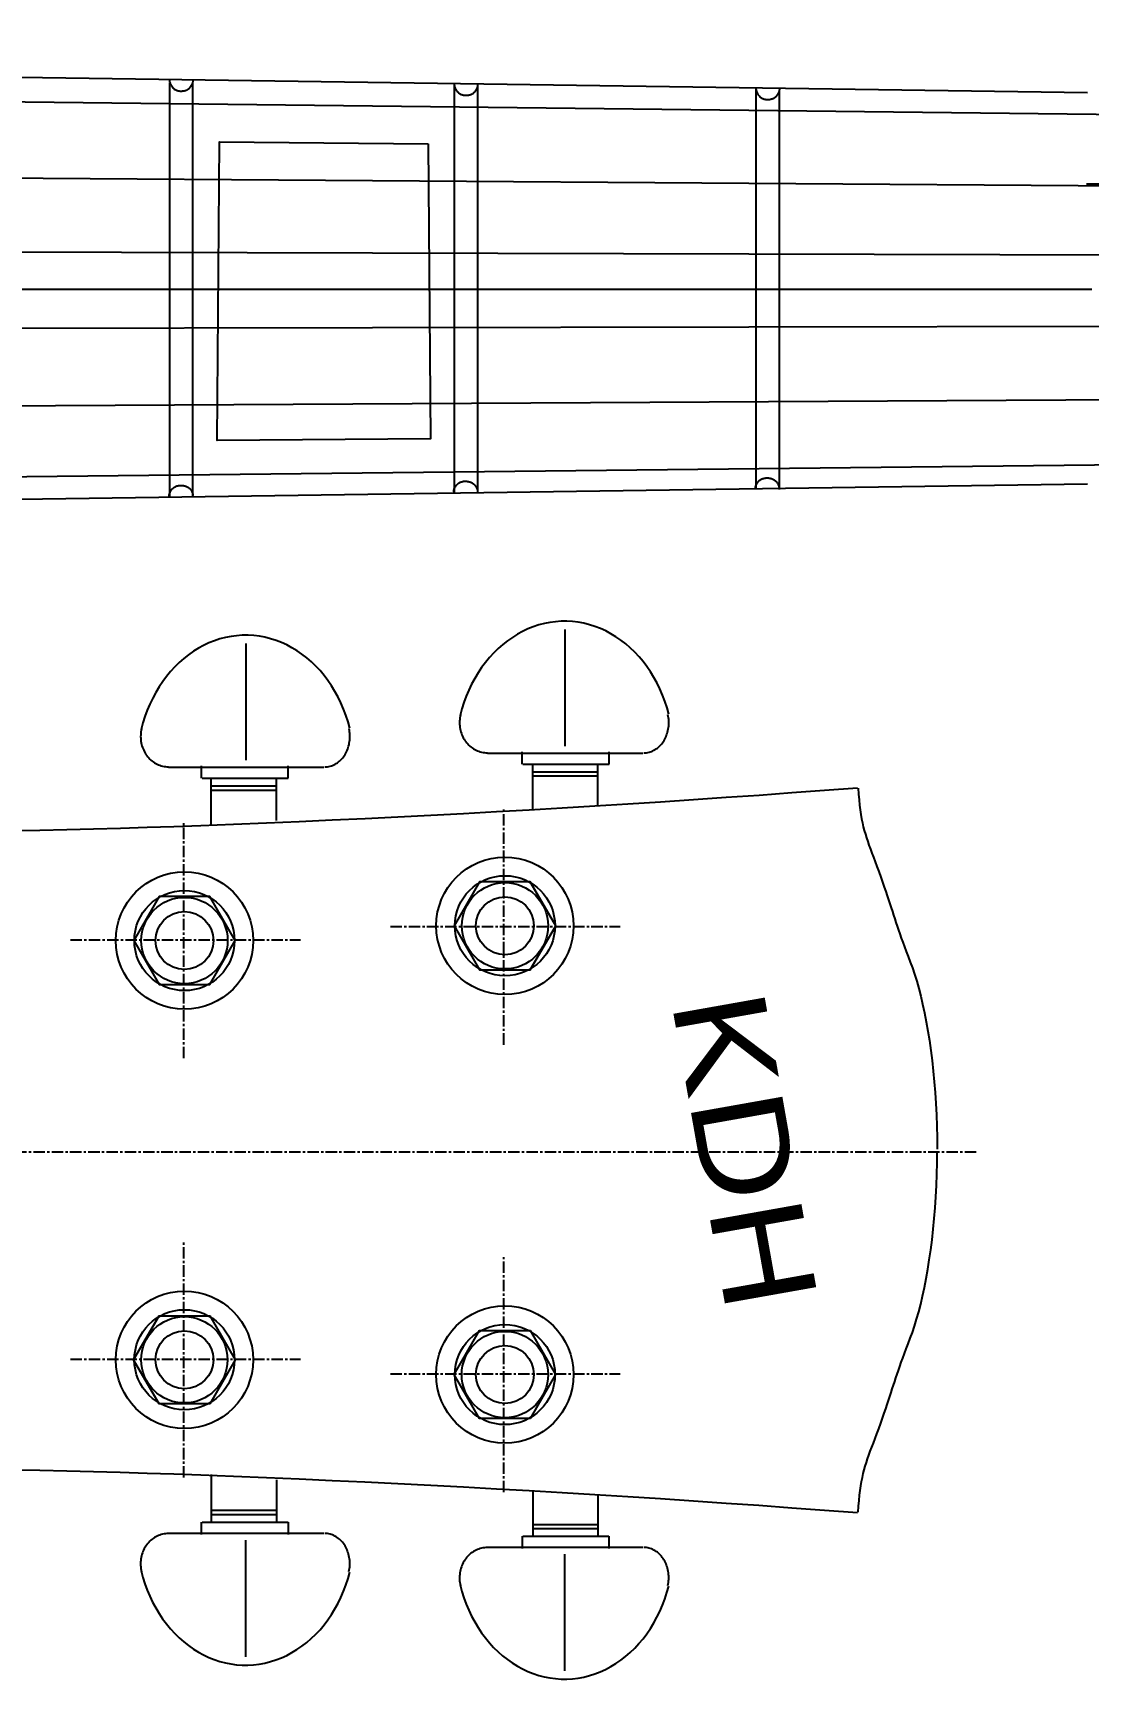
# Model space of a CAD drawing. Extents: x -330 to 789, y -284 to 512.
# Drawn here: x 483.1 to 598.7, y 120.2 to 300.4 of the extents above; entities that cross this region are included whole.
import ezdxf
from ezdxf.enums import TextEntityAlignment as Align

# ---------------------------------------------------------------- set-up
doc = ezdxf.new("R2010")
doc.units = 0
doc.linetypes.add('CENTER', pattern=[2, 1.25, -0.25, 0.25, -0.25])
for name, color, linetype in [('BlockMrk', 7, 'CONTINUOUS'), ('HEADSTOCK', 7, 'CONTINUOUS'), ('NECK', 7, 'CONTINUOUS')]:
    doc.layers.add(name, color=color, linetype=linetype)

# ---------------------------------------------------------------- blocks, each defined once
blk = doc.blocks.new('*E30')
at = {"layer": 'NECK', "color": 7, "linetype": 'CONTINUOUS'}
blk.add_lwpolyline([(828.277054, 283.735444), (828.280137, 283.671756), (828.287118, 283.607734), (828.297866, 283.543595), (828.312251, 283.479559), (828.330141, 283.415844), (828.351405, 283.352668), (828.375912, 283.29025), (828.403532, 283.228809), (828.434132, 283.168561), (828.467583, 283.109727), (828.503753, 283.052525), (828.54251, 282.997172), (828.583725, 282.943887), (828.627265, 282.892889), (828.673, 282.844396), (828.720799, 282.798627), (828.770531, 282.7558), (828.822064, 282.716133), (828.875268, 282.679846), (828.930012, 282.647155), (828.98822, 282.617146), (829.048535, 282.590523), (829.110729, 282.567247), (829.174576, 282.54728), (829.239849, 282.530585), (829.306321, 282.517125), (829.373767, 282.506861), (829.441958, 282.499756), (829.510669, 282.495772), (829.579673, 282.494871), (829.648743, 282.497016), (829.717653, 282.502169), (829.786176, 282.510293), (829.854084, 282.521348), (829.921152, 282.535299), (829.987153, 282.552107), (830.051861, 282.571734), (830.115047, 282.594143), (830.176487, 282.619296), (830.235953, 282.647155), (830.288006, 282.675221), (830.338791, 282.70665), (830.388178, 282.741247), (830.436038, 282.77882), (830.482243, 282.819174), (830.526663, 282.862116), (830.56917, 282.907452), (830.609634, 282.954989), (830.647926, 283.004534), (830.683918, 283.055891), (830.71748, 283.108868), (830.748483, 283.163272), (830.776798, 283.218908), (830.802297, 283.275582), (830.82485, 283.333103), (830.844328, 283.391274), (830.860602, 283.449904), (830.873543, 283.508798), (830.883023, 283.567763), (830.888911, 283.626605)], dxfattribs=at)
blk = doc.blocks.new('*E31')
at = {"layer": 'NECK', "color": 7, "linetype": 'CONTINUOUS'}
blk.add_lwpolyline([(859.472826, 283.273164), (859.475909, 283.20948), (859.48289, 283.145461), (859.493638, 283.081325), (859.508023, 283.017292), (859.525913, 282.953579), (859.547178, 282.890405), (859.571685, 282.827989), (859.599306, 282.766549), (859.629907, 282.706303), (859.663358, 282.64747), (859.699529, 282.590268), (859.738288, 282.534916), (859.779504, 282.481631), (859.823046, 282.430634), (859.868783, 282.382142), (859.916585, 282.336373), (859.966319, 282.293546), (860.017855, 282.253879), (860.071063, 282.217591), (860.12581, 282.184901), (860.184016, 282.154896), (860.244329, 282.128274), (860.306521, 282.105), (860.370366, 282.085035), (860.435637, 282.068341), (860.502108, 282.054881), (860.569552, 282.044617), (860.637741, 282.037512), (860.706451, 282.033527), (860.775453, 282.032626), (860.844522, 282.03477), (860.91343, 282.039922), (860.981952, 282.048044), (861.049859, 282.059098), (861.116927, 282.073048), (861.182927, 282.089855), (861.247634, 282.109481), (861.31082, 282.131889), (861.372259, 282.157042), (861.431725, 282.184901), (861.483778, 282.212967), (861.534562, 282.244395), (861.583949, 282.278992), (861.63181, 282.316564), (861.678015, 282.356917), (861.722435, 282.399857), (861.764942, 282.445192), (861.805406, 282.492728), (861.843698, 282.542271), (861.87969, 282.593627), (861.913252, 282.646604), (861.944255, 282.701006), (861.97257, 282.756642), (861.998069, 282.813317), (862.020622, 282.870837), (862.0401, 282.92901), (862.056374, 282.987641), (862.069315, 283.046537), (862.078795, 283.105505), (862.084683, 283.16435)], dxfattribs=at)
blk = doc.blocks.new('*E32')
at = {"layer": 'NECK', "color": 7, "linetype": 'CONTINUOUS'}
blk.add_lwpolyline([(892.524805, 282.810909), (892.527884, 282.747221), (892.534862, 282.683199), (892.545609, 282.619061), (892.559992, 282.555025), (892.577881, 282.49131), (892.599144, 282.428135), (892.623652, 282.365717), (892.651271, 282.304276), (892.681873, 282.244029), (892.715324, 282.185196), (892.751495, 282.127994), (892.790253, 282.072643), (892.831469, 282.019359), (892.875011, 281.968363), (892.920747, 281.919873), (892.968547, 281.874106), (893.01828, 281.831281), (893.069814, 281.791617), (893.123019, 281.755333), (893.177763, 281.722646), (893.23597, 281.692642), (893.296284, 281.666021), (893.358477, 281.642747), (893.422323, 281.622781), (893.487596, 281.606086), (893.554068, 281.592625), (893.621513, 281.58236), (893.689704, 281.575253), (893.758414, 281.571267), (893.827418, 281.570365), (893.896487, 281.572507), (893.965396, 281.577658), (894.033917, 281.58578), (894.101824, 281.596834), (894.168891, 281.610784), (894.23489, 281.627591), (894.299595, 281.647218), (894.362779, 281.669628), (894.424216, 281.694784), (894.483678, 281.722646), (894.535731, 281.750716), (894.586515, 281.782148), (894.635903, 281.816747), (894.683764, 281.854321), (894.72997, 281.894675), (894.774392, 281.937616), (894.8169, 281.982951), (894.857366, 282.030486), (894.89566, 282.080027), (894.931654, 282.131382), (894.965218, 282.184356), (894.996223, 282.238756), (895.024541, 282.294388), (895.050041, 282.35106), (895.072596, 282.408577), (895.092075, 282.466746), (895.108351, 282.525373), (895.121293, 282.584265), (895.130773, 282.643229), (895.136662, 282.70207)], dxfattribs=at)
blk = doc.blocks.new('*E33')
at = {"layer": 'NECK', "color": 7, "linetype": 'CONTINUOUS'}
blk.add_lwpolyline([(892.454726, 238.917271), (892.457809, 238.979728), (892.46479, 239.042513), (892.475538, 239.105411), (892.489923, 239.16821), (892.507813, 239.230694), (892.529077, 239.29265), (892.553584, 239.353863), (892.581204, 239.414118), (892.611804, 239.473202), (892.645255, 239.5309), (892.681425, 239.586998), (892.720182, 239.641282), (892.761397, 239.693537), (892.804937, 239.743549), (892.850672, 239.791105), (892.898471, 239.835989), (892.948203, 239.877988), (892.999736, 239.916887), (893.05294, 239.952471), (893.107684, 239.984528), (893.165893, 240.013955), (893.226208, 240.040062), (893.288403, 240.062888), (893.35225, 240.082467), (893.417523, 240.098839), (893.483996, 240.112039), (893.551442, 240.122105), (893.619633, 240.129073), (893.688344, 240.132981), (893.757348, 240.133864), (893.826418, 240.131761), (893.895327, 240.126709), (893.963849, 240.118743), (894.031757, 240.107902), (894.098825, 240.094221), (894.164826, 240.077739), (894.229533, 240.058492), (894.29272, 240.036516), (894.354159, 240.011849), (894.413625, 239.984528), (894.465677, 239.957004), (894.516461, 239.926183), (894.565848, 239.892254), (894.613708, 239.855407), (894.659912, 239.815832), (894.704333, 239.773719), (894.746839, 239.729259), (894.787303, 239.68264), (894.825596, 239.634052), (894.861587, 239.583687), (894.89515, 239.531733), (894.926153, 239.47838), (894.954469, 239.423819), (894.979968, 239.368239), (895.002521, 239.31183), (895.021999, 239.254783), (895.038274, 239.197286), (895.051215, 239.13953), (895.060694, 239.081705), (895.066583, 239.024001)], dxfattribs=at)
blk = doc.blocks.new('*E34')
at = {"layer": 'NECK', "color": 7, "linetype": 'CONTINUOUS'}
blk.add_lwpolyline([(859.418369, 238.554508), (859.421448, 238.616965), (859.428426, 238.67975), (859.439173, 238.742648), (859.453556, 238.805447), (859.471445, 238.867931), (859.492708, 238.929887), (859.517216, 238.9911), (859.544835, 239.051355), (859.575437, 239.110439), (859.608888, 239.168137), (859.645059, 239.224235), (859.683817, 239.278519), (859.725033, 239.330774), (859.768575, 239.380786), (859.814311, 239.428342), (859.862111, 239.473226), (859.911844, 239.515225), (859.963378, 239.554124), (860.016583, 239.589708), (860.071327, 239.621765), (860.129534, 239.65119), (860.189847, 239.677297), (860.252039, 239.700122), (860.315885, 239.719703), (860.381158, 239.736075), (860.44763, 239.749276), (860.515074, 239.759343), (860.583266, 239.766313), (860.651976, 239.770222), (860.72098, 239.771107), (860.790049, 239.769005), (860.858958, 239.763954), (860.92748, 239.755989), (860.995387, 239.745148), (861.062454, 239.731468), (861.128453, 239.714985), (861.193159, 239.695736), (861.256343, 239.673759), (861.31778, 239.64909), (861.377242, 239.621765), (861.429295, 239.594236), (861.48008, 239.563411), (861.529468, 239.52948), (861.57733, 239.492632), (861.623536, 239.453057), (861.667958, 239.410944), (861.710466, 239.366485), (861.750932, 239.319868), (861.789226, 239.271282), (861.825219, 239.220919), (861.858783, 239.168968), (861.889788, 239.115617), (861.918105, 239.061058), (861.943606, 239.00548), (861.96616, 238.949073), (861.985639, 238.892026), (862.001914, 238.83453), (862.014856, 238.776773), (862.024336, 238.718946), (862.030225, 238.661239)], dxfattribs=at)
blk = doc.blocks.new('*E35')
at = {"layer": 'NECK', "color": 7, "linetype": 'CONTINUOUS'}
blk.add_lwpolyline([(828.254144, 238.101067), (828.257226, 238.163524), (828.264207, 238.226309), (828.274956, 238.289207), (828.289341, 238.352006), (828.307231, 238.41449), (828.328495, 238.476446), (828.353003, 238.537659), (828.380623, 238.597914), (828.411224, 238.656998), (828.444675, 238.714696), (828.480846, 238.770794), (828.519605, 238.825078), (828.560821, 238.877333), (828.604363, 238.927345), (828.6501, 238.974901), (828.697902, 239.019785), (828.747636, 239.061784), (828.799172, 239.100683), (828.85238, 239.136267), (828.907127, 239.168324), (828.965334, 239.197748), (829.025647, 239.223853), (829.08784, 239.246676), (829.151685, 239.266255), (829.216957, 239.282626), (829.283427, 239.295826), (829.350871, 239.305891), (829.419061, 239.31286), (829.48777, 239.316768), (829.556772, 239.317652), (829.625841, 239.31555), (829.694749, 239.310499), (829.76327, 239.302534), (829.831177, 239.291694), (829.898244, 239.278015), (829.964244, 239.261533), (830.028951, 239.242287), (830.092137, 239.220312), (830.153576, 239.195645), (830.213042, 239.168324), (830.265094, 239.1408), (830.315878, 239.109979), (830.365265, 239.076049), (830.413125, 239.039203), (830.459329, 238.999628), (830.503749, 238.957515), (830.546256, 238.913054), (830.58672, 238.866435), (830.625013, 238.817848), (830.661004, 238.767483), (830.694567, 238.715529), (830.72557, 238.662176), (830.753886, 238.607615), (830.779385, 238.552035), (830.801938, 238.495627), (830.821416, 238.438579), (830.837691, 238.381083), (830.850632, 238.323327), (830.860111, 238.265502), (830.866, 238.207798)], dxfattribs=at)
blk = doc.blocks.new('*E62')
at = {"layer": 'HEADSTOCK', "color": 7, "linetype": 'CONTINUOUS'}
blk.add_lwpolyline([(962.987349, 155.206954), (965.922775, 155.181101), (968.859172, 155.160896), (971.79642, 155.146489), (974.7344, 155.138027), (977.672992, 155.135658), (980.612076, 155.139531), (983.551532, 155.149793), (986.49124, 155.166593), (989.43108, 155.190078), (992.370932, 155.220397), (995.310678, 155.257698), (998.250195, 155.302128), (1001.189366, 155.353837), (1004.12807, 155.412972), (1007.066186, 155.479681), (1010.003597, 155.554112), (1012.94018, 155.636414), (1015.875817, 155.726734), (1018.810388, 155.825221), (1021.743772, 155.932022), (1025.343787, 156.071782), (1028.943564, 156.218525), (1032.543082, 156.372248), (1036.142317, 156.53295), (1039.741248, 156.700631), (1043.339853, 156.875288), (1046.938108, 157.056921), (1050.535993, 157.245528), (1054.133484, 157.441108), (1057.730559, 157.64366), (1061.327196, 157.853182), (1064.923373, 158.069673), (1068.519068, 158.293132), (1072.114258, 158.523557), (1075.70892, 158.760948), (1079.303034, 159.005302), (1082.896576, 159.25662), (1086.489524, 159.514898), (1090.081855, 159.780137), (1093.673549, 160.052334)], dxfattribs=at)
blk = doc.blocks.new('*E68')
at = {"layer": 'HEADSTOCK', "color": 7, "linetype": 'CONTINUOUS'}
blk.add_lwpolyline([(962.981075, 85.524365), (965.916497, 85.550218), (968.852892, 85.570423), (971.790138, 85.584831), (974.728117, 85.593294), (977.666708, 85.595664), (980.605791, 85.591793), (983.545246, 85.581532), (986.484954, 85.564734), (989.424794, 85.54125), (992.364646, 85.510932), (995.304391, 85.473632), (998.243909, 85.429202), (1001.18308, 85.377494), (1004.121783, 85.318359), (1007.059899, 85.251649), (1009.997308, 85.177217), (1012.933889, 85.094914), (1015.869524, 85.004591), (1018.804092, 84.906102), (1021.737473, 84.799297), (1025.337491, 84.659532), (1028.937272, 84.512786), (1032.536792, 84.35906), (1036.13603, 84.198356), (1039.734963, 84.030674), (1043.333569, 83.856016), (1046.931827, 83.674383), (1050.529713, 83.485776), (1054.127205, 83.290197), (1057.724281, 83.087647), (1061.320919, 82.878126), (1064.917097, 82.661637), (1068.512792, 82.438179), (1072.107983, 82.207756), (1075.702646, 81.970367), (1079.296759, 81.726014), (1082.890301, 81.474698), (1086.48325, 81.21642), (1090.075581, 80.951182), (1093.667275, 80.678985)], dxfattribs=at)
blk = doc.blocks.new('*E69')
at = {"layer": 'HEADSTOCK', "color": 7, "linetype": 'CONTINUOUS'}
blk.add_lwpolyline([(1093.753864, 160.022896), (1093.800154, 159.351682), (1093.852856, 158.731195), (1093.912265, 158.156199), (1093.978674, 157.621459), (1094.05238, 157.121737), (1094.133677, 156.651799), (1094.22286, 156.206407), (1094.320223, 155.780326), (1094.426062, 155.36832), (1094.54067, 154.965152), (1094.664344, 154.565587), (1094.797377, 154.164388), (1094.940065, 153.756319), (1095.092703, 153.336144), (1095.255584, 152.898627), (1095.429004, 152.438531), (1095.613258, 151.950622), (1095.808641, 151.429661), (1096.015447, 150.870415), (1096.233971, 150.267645), (1096.433095, 149.706955), (1096.616833, 149.179799), (1096.787086, 148.682263), (1096.945757, 148.21043), (1097.094747, 147.760385), (1097.235958, 147.328214), (1097.371291, 146.910002), (1097.502648, 146.501832), (1097.631931, 146.099791), (1097.761041, 145.699963), (1097.891879, 145.298432), (1098.026348, 144.891284), (1098.166349, 144.474603), (1098.313784, 144.044474), (1098.470554, 143.596982), (1098.638561, 143.128213), (1098.819706, 142.63425), (1099.015892, 142.111179), (1099.229019, 141.555084), (1099.46099, 140.96205), (1099.70059, 140.322107), (1099.935935, 139.626526), (1100.166107, 138.877853), (1100.390188, 138.078632), (1100.607258, 137.231408), (1100.8164, 136.338725), (1101.016696, 135.403129), (1101.207227, 134.427164), (1101.387074, 133.413375), (1101.55532, 132.364306), (1101.711046, 131.282503), (1101.853334, 130.17051), (1101.981266, 129.030872), (1102.093922, 127.866134), (1102.190385, 126.67884), (1102.269737, 125.471535), (1102.331059, 124.246764), (1102.373433, 123.007073), (1102.39594, 121.755004), (1102.397662, 120.493104)], dxfattribs=at)
blk = doc.blocks.new('*E70')
at = {"layer": 'HEADSTOCK', "color": 7, "linetype": 'CONTINUOUS'}
blk.add_lwpolyline([(1093.74759, 80.708424), (1093.793877, 81.379638), (1093.846575, 82.000125), (1093.905981, 82.575121), (1093.972388, 83.109861), (1094.046092, 83.609583), (1094.127387, 84.079521), (1094.216568, 84.524913), (1094.313931, 84.950993), (1094.419769, 85.363), (1094.534377, 85.766167), (1094.658051, 86.165733), (1094.791085, 86.566932), (1094.933774, 86.975001), (1095.086413, 87.395176), (1095.249296, 87.832693), (1095.422718, 88.292788), (1095.606975, 88.780698), (1095.80236, 89.301658), (1096.009169, 89.860905), (1096.227697, 90.463675), (1096.426823, 91.024364), (1096.610563, 91.551519), (1096.780819, 92.049055), (1096.939491, 92.520887), (1097.088482, 92.970931), (1097.229693, 93.403102), (1097.365026, 93.821314), (1097.496383, 94.229484), (1097.625665, 94.631525), (1097.754774, 95.031354), (1097.885612, 95.432885), (1098.02008, 95.840034), (1098.16008, 96.256715), (1098.307514, 96.686844), (1098.464283, 97.134336), (1098.632289, 97.603106), (1098.813433, 98.09707), (1099.009618, 98.620141), (1099.222745, 99.176236), (1099.454716, 99.76927), (1099.694316, 100.409213), (1099.92966, 101.104794), (1100.159831, 101.853467), (1100.383911, 102.652688), (1100.60098, 103.499912), (1100.810121, 104.392595), (1101.010415, 105.328191), (1101.200944, 106.304156), (1101.380789, 107.317945), (1101.549034, 108.367013), (1101.704758, 109.448817), (1101.847044, 110.560809), (1101.974974, 111.700447), (1102.087628, 112.865186), (1102.18409, 114.052479), (1102.263441, 115.259784), (1102.324761, 116.484555), (1102.367134, 117.724246), (1102.389641, 118.976315), (1102.391363, 120.238215)], dxfattribs=at)

msp = doc.modelspace()

# ---------------------------------------------------------------- linework, layer by layer
at = {"layer": 'BlockMrk', "color": 7, "linetype": 'CONTINUOUS'}
msp.add_lwpolyline([(526.416399, 288.277538), (526.674742, 255.991321), (503.324538, 255.799071), (503.567051, 288.499853), (526.416399, 288.277538)], dxfattribs=at)
at = {"layer": 'HEADSTOCK', "color": 7, "linetype": 'CONTINUOUS'}
for p, q in [((541.402362, 235.109252, -2), (541.402362, 222.337192, -2)), ((506.468116, 233.577886, -2), (506.468116, 220.805801, -2)), ((498.001204, 220.029577, -2), (515.003482, 220.029577, -2)), ((501.582579, 218.808853, -2), (501.582579, 220.169201, -2)), ((511.105115, 218.808853, -2), (511.105115, 220.169201, -2)), ((532.93545, 221.560943, -2), (549.937727, 221.560943, -2)), ((536.714386, 220.347382, -2), (536.714386, 221.707704, -2)), ((536.812785, 220.372096, -2), (546.236922, 220.372096, -2)), ((537.895917, 215.383079, -2), (537.895917, 220.367295, -2)), ((545.024885, 215.777338, -2), (545.024885, 220.307174, -2)), ((546.236922, 220.347382, -2), (546.236922, 221.707704, -2)), ((501.680978, 218.833567, -2), (511.105115, 218.833567, -2)), ((502.655627, 213.608889, -2), (502.655627, 218.804992, -2)), ((509.828308, 214.200277, -2), (509.828308, 218.910682, -2)), ((537.895917, 219.516065, -2), (545.068623, 219.516065, -2)), ((537.895917, 219.062599, -2), (545.024885, 219.062599, -2)), ((502.655627, 217.524096, -2), (509.828308, 217.524096, -2)), ((502.699366, 217.977536, -2), (509.828308, 217.977536, -2)), ((502.649328, 142.563743, -2), (502.649328, 137.367639, -2)), ((509.822034, 141.972354, -2), (509.822034, 137.26195, -2)), ((537.889644, 140.789553, -2), (537.889644, 135.805336, -2)), ((545.018585, 140.395294, -2), (545.018585, 135.865458, -2)), ((501.576305, 137.363778, -2), (501.576305, 136.003431, -2)), ((501.674679, 137.339064, -2), (511.098816, 137.339064, -2)), ((502.649328, 138.648536, -2), (509.822034, 138.648536, -2)), ((502.693067, 138.195095, -2), (509.822034, 138.195095, -2)), ((511.098841, 137.363778, -2), (511.098841, 136.003431, -2)), ((537.889644, 137.110032, -2), (545.018585, 137.110032, -2)), ((497.99493, 136.14308, -2), (514.997208, 136.14308, -2)), ((506.461843, 122.594745, -2), (506.461843, 135.36683, -2)), ((536.708112, 135.82525, -2), (536.708112, 134.464927, -2)), ((536.806511, 135.800535, -2), (546.230648, 135.800535, -2)), ((537.889644, 136.656566, -2), (545.062324, 136.656566, -2)), ((546.230648, 135.82525, -2), (546.230648, 134.464927, -2)), ((532.929151, 134.611688, -2), (549.931428, 134.611688, -2)), ((541.396063, 121.063379, -2), (541.396063, 133.835439, -2))]:
    msp.add_line(p, q, dxfattribs=at)
at = {"layer": 'HEADSTOCK', "color": 1, "linetype": 'CENTER'}
for p, q in [((534.702655, 189.635988, -2), (534.702655, 215.556535, -2)), ((499.6662, 188.160222, -2), (499.6662, 214.08077, -2)), ((522.293891, 202.596262, -2), (547.465952, 202.596262, -2)), ((487.257436, 201.120496, -2), (512.429496, 201.120496, -2)), ((499.6662, 142.228437, -2), (499.6662, 168.148985, -2)), ((534.702655, 140.637661, -2), (534.702655, 166.558208, -2)), ((487.257436, 155.188711, -2), (512.429496, 155.188711, -2)), ((522.293891, 153.597934, -2), (547.465952, 153.597934, -2))]:
    msp.add_line(p, q, dxfattribs=at)
at = {"layer": 'HEADSTOCK', "color": 7, "linetype": 'CENTER'}
msp.add_line((391.195576, 177.906319, -2), (586.511136, 177.906319, -2), dxfattribs=at)
at = {"layer": 'HEADSTOCK', "color": 7, "linetype": 'CONTINUOUS'}
for points in [[(517.851111, 224.293704, -2), (517.652819, 225.00606, -2), (517.424053, 225.704974, -2), (517.165437, 226.388544, -2), (516.877671, 227.054915, -2), (516.561539, 227.702275, -2), (516.217899, 228.328865, -2), (515.847684, 228.932984, -2), (515.451902, 229.512989, -2), (515.031626, 230.067304, -2), (514.587999, 230.594424, -2), (514.122227, 231.092917, -2), (513.635575, 231.561427, -2), (513.129365, 231.998682, -2), (512.604972, 232.403494, -2), (512.063822, 232.774763, -2), (511.507385, 233.11148, -2), (510.937172, 233.412731, -2), (510.354733, 233.677696, -2), (509.761651, 233.905656, -2), (509.159537, 234.095991, -2), (508.550026, 234.248185, -2), (507.934776, 234.361823, -2), (507.315457, 234.436598, -2), (506.693752, 234.472305, -2), (506.071352, 234.468848, -2), (505.449946, 234.426236, -2), (504.831223, 234.344586, -2), (504.216864, 234.224118, -2), (503.608539, 234.06516, -2), (503.0079, 233.868144, -2), (502.41658, 233.633606, -2), (501.836185, 233.362182, -2), (501.268291, 233.05461, -2), (500.714443, 232.711727, -2), (500.176145, 232.334462, -2), (499.654859, 231.923842, -2), (499.152002, 231.480983, -2), (498.66894, 231.007086, -2), (498.206985, 230.503441, -2), (497.767394, 229.971415, -2), (497.351359, 229.412455, -2), (496.960013, 228.828078, -2), (496.594417, 228.219873, -2), (496.255565, 227.589491, -2), (495.944379, 226.938647, -2), (495.661703, 226.269108, -2), (495.408305, 225.582694, -2), (495.184875, 224.881269, -2), (494.992018, 224.16674, -2)], [(552.785331, 225.82507, -2), (552.587039, 226.537426, -2), (552.358273, 227.23634, -2), (552.099657, 227.91991, -2), (551.811891, 228.586281, -2), (551.495759, 229.233641, -2), (551.152119, 229.860231, -2), (550.781904, 230.46435, -2), (550.386122, 231.044355, -2), (549.965846, 231.59867, -2), (549.522219, 232.12579, -2), (549.056447, 232.624283, -2), (548.569795, 233.092793, -2), (548.063585, 233.530048, -2), (547.539192, 233.93486, -2), (546.998042, 234.306129, -2), (546.441605, 234.642846, -2), (545.871392, 234.944097, -2), (545.288953, 235.209062, -2), (544.695871, 235.437022, -2), (544.093757, 235.627357, -2), (543.484246, 235.779551, -2), (542.868996, 235.893189, -2), (542.249677, 235.967964, -2), (541.627972, 236.003671, -2), (541.005572, 236.000214, -2), (540.384166, 235.957602, -2), (539.765443, 235.875952, -2), (539.151084, 235.755484, -2), (538.542759, 235.596526, -2), (537.94212, 235.39951, -2), (537.3508, 235.164972, -2), (536.770405, 234.893548, -2), (536.202511, 234.585976, -2), (535.648663, 234.243093, -2), (535.110365, 233.865828, -2), (534.589079, 233.455208, -2), (534.086222, 233.012349, -2), (533.60316, 232.538452, -2), (533.141205, 232.034807, -2), (532.701614, 231.502781, -2), (532.285579, 230.943821, -2), (531.894233, 230.359444, -2), (531.528637, 229.751239, -2), (531.189785, 229.120857, -2), (530.878599, 228.470013, -2), (530.595923, 227.800474, -2), (530.342525, 227.11406, -2), (530.119095, 226.412635, -2), (529.926238, 225.698106, -2)], [(529.969244, 225.759232, -2), (529.93225, 225.591003, -2), (529.903408, 225.420904, -2), (529.882796, 225.249399, -2), (529.870472, 225.076957, -2), (529.86647, 224.904052, -2), (529.870799, 224.731156, -2), (529.883449, 224.558743, -2), (529.904384, 224.387284, -2), (529.933548, 224.21725, -2), (529.97086, 224.049104, -2), (530.016218, 223.883308, -2), (530.069499, 223.720315, -2), (530.130556, 223.560572, -2), (530.199222, 223.404516, -2), (530.27531, 223.252574, -2), (530.35861, 223.105162, -2), (530.448896, 222.962683, -2), (530.545919, 222.825528, -2), (530.649414, 222.694072, -2), (530.759099, 222.568674, -2), (530.874672, 222.449679, -2), (530.995817, 222.337411, -2), (531.122203, 222.232179, -2), (531.253484, 222.134269, -2), (531.3893, 222.043951, -2), (531.52928, 221.961471, -2), (531.67304, 221.887055, -2), (531.820187, 221.820908, -2), (531.970318, 221.763209, -2), (532.123023, 221.714117, -2), (532.277882, 221.673766, -2), (532.434473, 221.642267, -2), (532.592366, 221.619706, -2), (532.75113, 221.606144, -2), (532.910329, 221.60162, -2)], [(550.047963, 221.592095, -2), (550.19116, 221.596619, -2), (550.333964, 221.610181, -2), (550.475986, 221.632742, -2), (550.616836, 221.664241, -2), (550.756129, 221.704592, -2), (550.893483, 221.753684, -2), (551.028523, 221.811383, -2), (551.160879, 221.87753, -2), (551.290188, 221.951946, -2), (551.416097, 222.034426, -2), (551.538261, 222.124744, -2), (551.656346, 222.222654, -2), (551.770027, 222.327886, -2), (551.878995, 222.440154, -2), (551.982951, 222.559149, -2), (552.081609, 222.684547, -2), (552.174702, 222.816003, -2), (552.261972, 222.953158, -2), (552.343182, 223.095637, -2), (552.418109, 223.243049, -2), (552.486548, 223.394991, -2), (552.548312, 223.551047, -2), (552.603231, 223.71079, -2), (552.651156, 223.873783, -2), (552.691955, 224.039579, -2), (552.725517, 224.207724, -2), (552.751749, 224.377759, -2), (552.77058, 224.549218, -2), (552.781958, 224.721631, -2), (552.785852, 224.894527, -2), (552.782252, 225.067432, -2), (552.771167, 225.239874, -2), (552.752627, 225.411379, -2), (552.726684, 225.581478, -2), (552.693409, 225.749707, -2)], [(495.034999, 224.227866, -2), (494.998005, 224.059637, -2), (494.969163, 223.889538, -2), (494.948551, 223.718033, -2), (494.936227, 223.545591, -2), (494.932225, 223.372686, -2), (494.936554, 223.19979, -2), (494.949204, 223.027377, -2), (494.970139, 222.855918, -2), (494.999303, 222.685884, -2), (495.036615, 222.517738, -2), (495.081973, 222.351942, -2), (495.135254, 222.188949, -2), (495.196311, 222.029206, -2), (495.264977, 221.87315, -2), (495.341065, 221.721208, -2), (495.424365, 221.573796, -2), (495.514651, 221.431317, -2), (495.611674, 221.294162, -2), (495.715169, 221.162706, -2), (495.824854, 221.037308, -2), (495.940427, 220.918313, -2), (496.061572, 220.806045, -2), (496.187958, 220.700813, -2), (496.319239, 220.602903, -2), (496.455055, 220.512585, -2), (496.595035, 220.430105, -2), (496.738795, 220.355689, -2), (496.885942, 220.289542, -2), (497.036073, 220.231843, -2), (497.188778, 220.182751, -2), (497.343637, 220.1424, -2), (497.500228, 220.110901, -2), (497.658121, 220.08834, -2), (497.816885, 220.074778, -2), (497.976084, 220.070254, -2)], [(515.113718, 220.060729, -2), (515.256915, 220.065253, -2), (515.399719, 220.078815, -2), (515.541741, 220.101376, -2), (515.682591, 220.132875, -2), (515.821884, 220.173226, -2), (515.959238, 220.222318, -2), (516.094278, 220.280017, -2), (516.226634, 220.346164, -2), (516.355943, 220.42058, -2), (516.481852, 220.50306, -2), (516.604016, 220.593378, -2), (516.722101, 220.691288, -2), (516.835782, 220.79652, -2), (516.94475, 220.908788, -2), (517.048706, 221.027783, -2), (517.147364, 221.153181, -2), (517.240457, 221.284637, -2), (517.327727, 221.421792, -2), (517.408937, 221.564271, -2), (517.483864, 221.711683, -2), (517.552303, 221.863625, -2), (517.614067, 222.019681, -2), (517.668986, 222.179424, -2), (517.716911, 222.342417, -2), (517.75771, 222.508213, -2), (517.791272, 222.676358, -2), (517.817504, 222.846393, -2), (517.836335, 223.017852, -2), (517.847713, 223.190265, -2), (517.851607, 223.363161, -2), (517.848007, 223.536066, -2), (517.836922, 223.708508, -2), (517.818382, 223.880013, -2), (517.792439, 224.050112, -2), (517.759164, 224.218341, -2)], [(497.96981, 136.102379, -2), (497.810611, 136.097854, -2), (497.651847, 136.084293, -2), (497.493954, 136.061731, -2), (497.337363, 136.030232, -2), (497.182504, 135.989882, -2), (497.029799, 135.94079, -2), (496.879668, 135.883091, -2), (496.732521, 135.816943, -2), (496.588761, 135.742527, -2), (496.448781, 135.660047, -2), (496.312965, 135.569729, -2), (496.181684, 135.47182, -2), (496.055298, 135.366587, -2), (495.934153, 135.254319, -2), (495.81858, 135.135324, -2), (495.708895, 135.009926, -2), (495.6054, 134.87847, -2), (495.508377, 134.741315, -2), (495.418091, 134.598836, -2), (495.334791, 134.451424, -2), (495.258703, 134.299482, -2), (495.190037, 134.143426, -2), (495.12898, 133.983683, -2), (495.075699, 133.82069, -2), (495.030341, 133.654894, -2), (494.993029, 133.486749, -2), (494.963865, 133.316714, -2), (494.94293, 133.145255, -2), (494.93028, 132.972842, -2), (494.925951, 132.799946, -2), (494.929953, 132.627041, -2), (494.942277, 132.4546, -2), (494.962889, 132.283095, -2), (494.991731, 132.112995, -2), (495.028725, 131.944767, -2)], [(517.75289, 131.954292, -2), (517.786165, 132.12252, -2), (517.812108, 132.29262, -2), (517.830648, 132.464125, -2), (517.841733, 132.636566, -2), (517.845333, 132.809471, -2), (517.841439, 132.982367, -2), (517.830061, 133.15478, -2), (517.81123, 133.326239, -2), (517.784998, 133.496274, -2), (517.751436, 133.664419, -2), (517.710637, 133.830215, -2), (517.662712, 133.993208, -2), (517.607793, 134.152951, -2), (517.546029, 134.309007, -2), (517.47759, 134.460949, -2), (517.402663, 134.608361, -2), (517.321453, 134.75084, -2), (517.234182, 134.887995, -2), (517.14109, 135.019452, -2), (517.042432, 135.144849, -2), (516.938476, 135.263844, -2), (516.829508, 135.376112, -2), (516.715827, 135.481345, -2), (516.597742, 135.579254, -2), (516.475578, 135.669572, -2), (516.349669, 135.752052, -2), (516.22036, 135.826468, -2), (516.088004, 135.892616, -2), (515.952964, 135.950315, -2), (515.81561, 135.999407, -2), (515.676317, 136.039757, -2), (515.535467, 136.071256, -2), (515.393445, 136.093818, -2), (515.250641, 136.107379, -2), (515.107444, 136.111904, -2)], [(532.90403, 134.571013, -2), (532.744831, 134.566488, -2), (532.586067, 134.552927, -2), (532.428174, 134.530365, -2), (532.271583, 134.498866, -2), (532.116724, 134.458516, -2), (531.964019, 134.409424, -2), (531.813888, 134.351725, -2), (531.666741, 134.285577, -2), (531.522981, 134.211161, -2), (531.383001, 134.128681, -2), (531.247185, 134.038363, -2), (531.115904, 133.940454, -2), (530.989518, 133.835221, -2), (530.868373, 133.722953, -2), (530.7528, 133.603958, -2), (530.643115, 133.47856, -2), (530.53962, 133.347104, -2), (530.442597, 133.209949, -2), (530.352311, 133.06747, -2), (530.269011, 132.920058, -2), (530.192923, 132.768116, -2), (530.124257, 132.61206, -2), (530.0632, 132.452317, -2), (530.009919, 132.289324, -2), (529.964561, 132.123528, -2), (529.927249, 131.955383, -2), (529.898085, 131.785348, -2), (529.87715, 131.613889, -2), (529.8645, 131.441476, -2), (529.860171, 131.26858, -2), (529.864173, 131.095675, -2), (529.876497, 130.923234, -2), (529.897109, 130.751729, -2), (529.925951, 130.581629, -2), (529.962945, 130.413401, -2)], [(552.68711, 130.422926, -2), (552.720385, 130.591154, -2), (552.746328, 130.761254, -2), (552.764868, 130.932759, -2), (552.775953, 131.1052, -2), (552.779553, 131.278105, -2), (552.775659, 131.451001, -2), (552.764281, 131.623414, -2), (552.74545, 131.794873, -2), (552.719218, 131.964908, -2), (552.685656, 132.133053, -2), (552.644857, 132.298849, -2), (552.596932, 132.461842, -2), (552.542013, 132.621585, -2), (552.480249, 132.777641, -2), (552.41181, 132.929583, -2), (552.336883, 133.076995, -2), (552.255673, 133.219474, -2), (552.168402, 133.356629, -2), (552.07531, 133.488086, -2), (551.976652, 133.613483, -2), (551.872696, 133.732478, -2), (551.763728, 133.844746, -2), (551.650047, 133.949979, -2), (551.531962, 134.047888, -2), (551.409798, 134.138206, -2), (551.283889, 134.220686, -2), (551.15458, 134.295102, -2), (551.022224, 134.36125, -2), (550.887184, 134.418949, -2), (550.74983, 134.468041, -2), (550.610537, 134.508391, -2), (550.469687, 134.53989, -2), (550.327665, 134.562452, -2), (550.184861, 134.576013, -2), (550.041664, 134.580538, -2)], [(494.985718, 132.005892, -2), (495.178575, 131.291363, -2), (495.402005, 130.589938, -2), (495.655403, 129.903524, -2), (495.938079, 129.233985, -2), (496.249265, 128.583141, -2), (496.588117, 127.95276, -2), (496.953713, 127.344554, -2), (497.345059, 126.760178, -2), (497.761094, 126.201217, -2), (498.200685, 125.669191, -2), (498.66264, 125.165546, -2), (499.145702, 124.69165, -2), (499.648559, 124.24879, -2), (500.169845, 123.83817, -2), (500.708143, 123.460906, -2), (501.261991, 123.118022, -2), (501.829885, 122.81045, -2), (502.41028, 122.539026, -2), (503.0016, 122.304488, -2), (503.602239, 122.107472, -2), (504.210564, 121.948515, -2), (504.824923, 121.828047, -2), (505.443646, 121.746396, -2), (506.065052, 121.703784, -2), (506.687452, 121.700327, -2), (507.309157, 121.736035, -2), (507.928476, 121.810809, -2), (508.543726, 121.924447, -2), (509.153237, 122.076641, -2), (509.755351, 122.266976, -2), (510.348433, 122.494936, -2), (510.930872, 122.759902, -2), (511.501085, 123.061152, -2), (512.057522, 123.397869, -2), (512.598672, 123.769138, -2), (513.123065, 124.17395, -2), (513.629275, 124.611205, -2), (514.115927, 125.079715, -2), (514.581699, 125.578208, -2), (515.025326, 126.105328, -2), (515.445602, 126.659644, -2), (515.841384, 127.239649, -2), (516.211599, 127.843767, -2), (516.555239, 128.470358, -2), (516.871371, 129.117717, -2), (517.159137, 129.784088, -2), (517.417753, 130.467659, -2), (517.646519, 131.166572, -2), (517.844811, 131.878929, -2)], [(529.919964, 130.474526, -2), (530.112821, 129.759997, -2), (530.336251, 129.058572, -2), (530.589649, 128.372158, -2), (530.872325, 127.702619, -2), (531.183511, 127.051775, -2), (531.522363, 126.421394, -2), (531.887959, 125.813188, -2), (532.279305, 125.228812, -2), (532.69534, 124.669851, -2), (533.134931, 124.137825, -2), (533.596886, 123.63418, -2), (534.079948, 123.160284, -2), (534.582805, 122.717424, -2), (535.104091, 122.306804, -2), (535.642389, 121.92954, -2), (536.196237, 121.586656, -2), (536.764131, 121.279084, -2), (537.344526, 121.00766, -2), (537.935846, 120.773122, -2), (538.536485, 120.576106, -2), (539.14481, 120.417149, -2), (539.759169, 120.296681, -2), (540.377892, 120.21503, -2), (540.999298, 120.172418, -2), (541.621698, 120.168961, -2), (542.243403, 120.204669, -2), (542.862722, 120.279443, -2), (543.477972, 120.393081, -2), (544.087483, 120.545275, -2), (544.689597, 120.73561, -2), (545.282679, 120.96357, -2), (545.865118, 121.228536, -2), (546.435331, 121.529786, -2), (546.991768, 121.866503, -2), (547.532918, 122.237772, -2), (548.057311, 122.642584, -2), (548.563521, 123.079839, -2), (549.050173, 123.548349, -2), (549.515945, 124.046842, -2), (549.959572, 124.573962, -2), (550.379848, 125.128278, -2), (550.77563, 125.708283, -2), (551.145845, 126.312401, -2), (551.489485, 126.938992, -2), (551.805617, 127.586351, -2), (552.093383, 128.252722, -2), (552.351999, 128.936293, -2), (552.580765, 129.635206, -2), (552.779057, 130.347563, -2)]]:
    msp.add_polyline3d(points, dxfattribs=at)
for points in [[(540.398122, 202.656104, -2), (537.616797, 207.473443, -2), (532.054095, 207.473443, -2), (529.272744, 202.656104, -2), (532.054095, 197.83874, -2), (537.616797, 197.83874, -2), (540.398122, 202.656104, -2), (540.398122, 202.656104, -2)], [(505.29489, 201.040994, -2), (502.513565, 205.858358, -2), (496.950863, 205.858358, -2), (494.169513, 201.040994, -2), (496.950863, 196.223656, -2), (502.513565, 196.223656, -2), (505.29489, 201.040994, -2), (505.29489, 201.040994, -2)], [(505.288617, 155.131637, -2), (502.507266, 150.314273, -2), (496.944564, 150.314273, -2), (494.163213, 155.131637, -2), (496.944564, 159.948976, -2), (502.507266, 159.948976, -2), (505.288617, 155.131637, -2), (505.288617, 155.131637, -2)], [(540.391848, 153.516527, -2), (537.610498, 148.699189, -2), (532.047821, 148.699189, -2), (529.266471, 153.516527, -2), (532.047821, 158.333891, -2), (537.610498, 158.333891, -2), (540.391848, 153.516527, -2), (540.391848, 153.516527, -2)]]:
    msp.add_polyline3d(points, close=True, dxfattribs=at)
for centre, radius in [((534.835446, 202.656104, -2), 7.52221), ((499.732214, 201.040994, -2), 7.52221), ((534.835446, 202.656104, -2), 5.484927), ((534.835446, 202.656104, -2), 4.725264), ((499.732214, 201.040994, -2), 5.484927), ((499.732214, 201.040994, -2), 4.725264), ((534.835446, 202.656104, -2), 3.173197), ((499.732214, 201.040994, -2), 3.173197), ((499.725915, 155.131637, -2), 7.52221), ((499.725915, 155.131637, -2), 5.484927), ((534.829147, 153.516527, -2), 7.52221), ((499.725915, 155.131637, -2), 4.725264), ((534.829147, 153.516527, -2), 5.484927), ((499.725915, 155.131637, -2), 3.173197), ((534.829147, 153.516527, -2), 4.725264), ((534.829147, 153.516527, -2), 3.173197)]:
    msp.add_circle(centre, radius, dxfattribs=at)
at = {"layer": 'NECK', "color": 7, "linetype": 'CONTINUOUS'}
for p, q in [((598.660077, 293.886283, -2), (142.201869, 300.42894)), ((603.726056, 291.464343, -2), (-61.736479, 298.998066, -2)), ((498.0902, 294.948486, -2), (498.0902, 249.67639, -2)), ((500.6302, 294.948486, -2), (500.6302, 249.67639, -2)), ((529.2814, 294.62202, -2), (529.2814, 250.002881, -2)), ((531.8214, 294.62202, -2), (531.8214, 250.002881, -2)), ((562.3268, 294.186689, -2), (562.3268, 250.438186, -2)), ((564.8668, 294.186689, -2), (564.8668, 250.438186, -2)), ((603.726056, 283.657907, -2), (-61.735968, 288.341904, -2)), ((603.726056, 276.088046, -2), (-61.739955, 277.801916, -2)), ((603.489481, 268.28161, -2), (-61.736366, 267.17348, -2)), ((603.489481, 260.238599, -2), (-61.730728, 256.53126, -2)), ((603.726056, 253.141864, -2), (-61.722504, 245.832923, -2)), ((142.201869, 244.61504), (598.660077, 251.037423, -2))]:
    msp.add_line(p, q, dxfattribs=at)
at = {"layer": 'NECK', "color": 1, "linetype": 'CONTINUOUS'}
msp.add_line((599.134981, 272.32943, -2), (-24.752519, 272.32943, -2), dxfattribs=at)
at = {"layer": 'NECK', "color": 7, "linetype": 'CONTINUOUS'}
msp.add_polyline3d([(598.521774, 283.894482, -2), (603.489481, 283.894482, -2), (685.634478, 292.588394, -2)], dxfattribs=at)

# ---------------------------------------------------------------- block references
at = {"layer": 'HEADSTOCK', "color": 7, "linetype": 'CONTINUOUS'}
for name in ['*E62', '*E69', '*E70', '*E68']:
    msp.add_blockref(name, (-520.228884, 57.720656, -2), dxfattribs=at)
at = {"layer": 'NECK', "color": 7, "linetype": 'CONTINUOUS'}
for name in ['*E30', '*E31', '*E32', '*E35', '*E34', '*E33']:
    msp.add_blockref(name, (-330.200266, 11.568998, -2), dxfattribs=at)

# ---------------------------------------------------------------- texts
at = {"layer": 'HEADSTOCK', "color": 7}
msp.add_text('KDH', height=10.159999, rotation=-79.92451, dxfattribs=at).set_placement((553.05233, 194.357044, -2), (559.160018, 159.983521, -2), align=Align.FIT)

doc.saveas('drawing.dxf')
